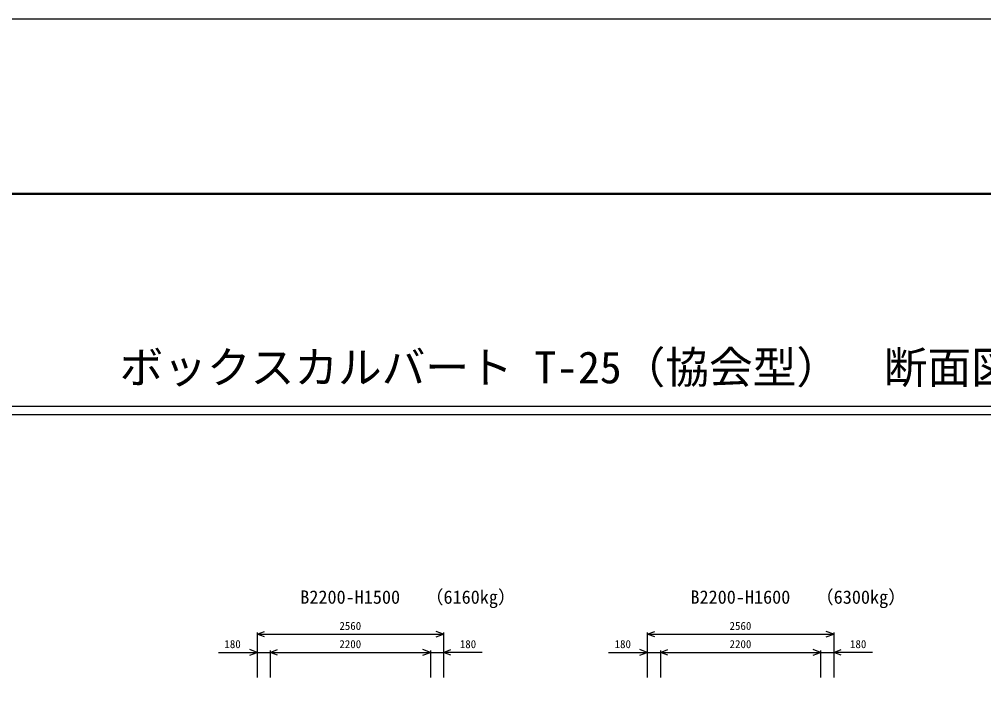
# Model space of a CAD drawing. Units: millimetres, scale not verified. Extents: x -100800 to 100800, y -35640 to 35640.
# Drawn here: x 41372 to 54620, y 26539 to 35640 of the extents above; entities that cross this region are included whole.
import ezdxf
from ezdxf.enums import TextEntityAlignment as Align

# ---------------------------------------------------------------- set-up
doc = ezdxf.new("R2010")
doc.units = ezdxf.units.MM
doc.header["$LTSCALE"] = 120
for name, color, linetype, lineweight in [('0-0_DIM', 7, 'Continuous', 25), ('0-1_Defpoints', 5, 'Continuous', 25), ('0-7_TXT', 7, 'Continuous', 25), ('0-8_WAKU', 3, 'Continuous', 25)]:
    doc.layers.add(name, color=color, linetype=linetype, lineweight=lineweight)
doc.styles.add('ＭＳ ゴシック', font='')
doc.styles.get('ＭＳ ゴシック').set_extended_font_data('MS Gothic')

msp = doc.modelspace()

# ---------------------------------------------------------------- linework, layer by layer
at = {"layer": '0-0_DIM'}
for p, q in [((44639.1, 27216.6), (44639.1, 26598)), ((44639.1, 27192.6), (47199.1, 27192.6)), ((47199.1, 27216.6), (47199.1, 26598)), ((49999.1, 27216.6), (49999.1, 26598)), ((49999.1, 27192.6), (52559.1, 27192.6)), ((52559.1, 27216.6), (52559.1, 26598)), ((44106.4, 26942.6), (44639.1, 26942.6)), ((44819.1, 26966.6), (44819.1, 26598)), ((47019.1, 26966.6), (47019.1, 26598)), ((47731.8, 26942.6), (47199.1, 26942.6)), ((49466.4, 26942.6), (49999.1, 26942.6)), ((50179.1, 26966.6), (50179.1, 26598)), ((52379.1, 26966.6), (52379.1, 26598)), ((53091.8, 26942.6), (52559.1, 26942.6))]:
    msp.add_line(p, q, dxfattribs=at)
for points in [[(44740.6, 27155.7), (44639.1, 27192.6), (44740.6, 27229.6)], [(47097.6, 27155.7), (47199.1, 27192.6), (47097.6, 27229.6)], [(50100.6, 27155.7), (49999.1, 27192.6), (50100.6, 27229.6)], [(52457.6, 27155.7), (52559.1, 27192.6), (52457.6, 27229.6)], [(44537.6, 26905.7), (44639.1, 26942.6), (44537.6, 26979.6)], [(44639.1, 26942.6), (44819.1, 26942.6), (47019.1, 26942.6), (47199.1, 26942.6)], [(44920.6, 26905.7), (44819.1, 26942.6), (44920.6, 26979.6)], [(46917.6, 26905.7), (47019.1, 26942.6), (46917.6, 26979.6)], [(47300.6, 26905.7), (47199.1, 26942.6), (47300.6, 26979.6)], [(49897.6, 26905.7), (49999.1, 26942.6), (49897.6, 26979.6)], [(49999.1, 26942.6), (50179.1, 26942.6), (52379.1, 26942.6), (52559.1, 26942.6)], [(50280.6, 26905.7), (50179.1, 26942.6), (50280.6, 26979.6)], [(52277.6, 26905.7), (52379.1, 26942.6), (52277.6, 26979.6)], [(52660.6, 26905.7), (52559.1, 26942.6), (52660.6, 26979.6)]]:
    msp.add_lwpolyline(points, dxfattribs=at)
at = {"layer": '0-1_Defpoints'}
msp.add_lwpolyline([(0, -35640), (100800, -35640), (100800, 35640), (0, 35640)], close=True, dxfattribs=at)
at = {"layer": '0-7_TXT'}
for p, q in [((40369.8, 30326.4), (60430.2, 30326.4)), ((40369.8, 30211.2), (60430.2, 30211.2))]:
    msp.add_line(p, q, dxfattribs=at)
at = {"layer": '0-8_WAKU', "lineweight": 50}
msp.add_lwpolyline([(2400, -33240), (98400, -33240), (98400, 33240), (2400, 33240)], close=True, dxfattribs=at)

# ---------------------------------------------------------------- texts
at = {"layer": '0-0_DIM', "style": 'ＭＳ ゴシック'}
for s, p in [('2560', (45769.1, 27217.6)), ('2560', (51129.1, 27217.6)), ('180', (44189.8, 26967.6)), ('2200', (45769.1, 26967.6)), ('180', (47423.4, 26967.6)), ('180', (49549.8, 26967.6)), ('2200', (51129.1, 26967.6)), ('180', (52783.4, 26967.6))]:
    msp.add_text(s, height=110, dxfattribs=at).set_placement(p, align=Align.BOTTOM_LEFT)
at = {"layer": '0-7_TXT', "style": 'ＭＳ ゴシック'}
for s, height, p in [('ボックスカルバート T-25（協会型）\u3000断面図及び材料表', 439.9, (42750, 30506.4)), ('（6160kg）', 183.3, (46949.3, 27555.3)), ('（6300kg）', 183.3, (52309.3, 27555.3)), ('B2200-H1500', 183.3, (45231.6, 27555.3)), ('B2200-H1600', 183.3, (50591.6, 27555.3))]:
    msp.add_text(s, height=height, dxfattribs=at).set_placement(p, align=Align.BOTTOM_LEFT)

doc.saveas('drawing.dxf')
